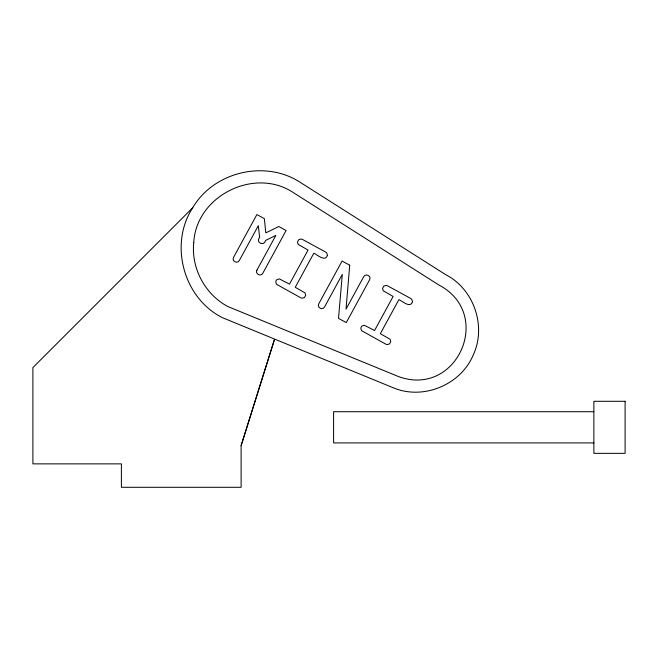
<?xml version="1.0" encoding="UTF-8"?>
<svg xmlns="http://www.w3.org/2000/svg" width="658" height="658" viewBox="0 0 658 658"><rect width="100%" height="100%" fill="white"/><g stroke="black" fill="none" stroke-linecap="round" stroke-linejoin="round"><path stroke-width="0.99" d="M241.116 445.647L274.386 339.709L241.116 445.647L241.116 487.29L121.393 487.29L121.393 463.865L32.9 463.865L32.9 367.567L192.736 207.731C213.792 171.689 265.24 159.524 300.196 182.324L445.408 274.501C473.908 288.829 486.821 326.483 473.102 355.287C460.674 384.667 423.941 400.006 394.306 388.204L222.569 317.732C183.492 298.337 168.81 244.208 192.736 207.731M593.87 411.711L333.598 411.711L333.598 442.916L593.87 442.916M193.756 242.514C191.026 268.209 205.115 294.62 228.013 306.603L398.625 376.615C457.137 397.884 494.133 314.006 439.018 285.087L293.805 192.909C255.049 166.523 196.207 195.689 193.756 242.514M349.719 265.199L346.026 309.128L363.726 276.673C365.675 272.864 371.786 276.138 369.566 279.856L346.264 322.601L338.516 318.373L342.3 274.402L324.526 306.998C322.626 310.765 316.613 307.483 318.743 303.848L342.086 261.037L349.719 265.199M327.445 255.386C325.225 262.271 317.296 254.654 313.833 253.215L295.253 287.291L304.983 292.876L305.699 295.294L304.481 297.515L302.047 298.222L300.838 297.835L276.459 284.264L275.743 281.846L276.138 280.621L276.96 279.625L279.379 278.91L289.479 284.141L308.059 250.065L298.189 244.406L297.482 241.971L298.707 239.734L301.142 238.994L302.367 239.38L325.751 252.129L326.705 252.927L327.445 255.386M412.525 301.767C410.304 308.651 402.367 301.043 398.913 299.604L380.332 333.68L390.062 339.257L390.778 341.675L389.552 343.904L387.118 344.603L385.917 344.216L361.53 330.653L360.823 328.235L361.217 327.01L362.032 326.006L364.45 325.299L374.55 330.53L393.13 296.454L383.26 290.795L382.561 288.36L383.779 286.123L386.221 285.375L387.447 285.769L410.831 298.518L411.785 299.316L412.525 301.767M256.916 270.142C254.835 273.802 260.815 277.051 262.764 273.325L286.107 230.514L278.778 226.516L265.799 232.874L264.343 218.653L256.875 214.574L233.532 257.393C231.427 261.029 237.398 264.302 239.306 260.543L258.323 225.669L259.655 237.464C255.107 242.21 264.154 246.882 265.511 240.474L275.85 235.408L256.916 270.142M625.1 401.29L593.87 401.29L593.87 453.346L625.1 453.346L625.1 401.29"/></g></svg>
